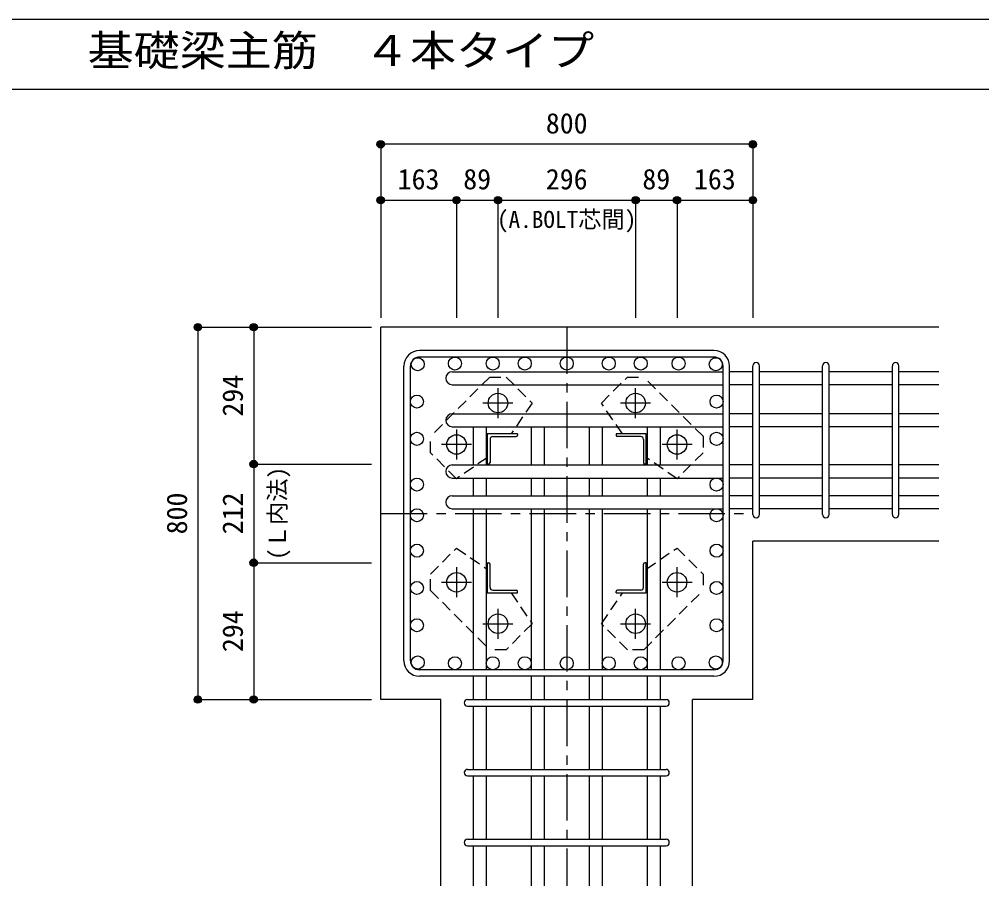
# Model space of a CAD drawing. Units: millimetres at full size, sheet at 1:20. Extents: x -3982 to 3969, y -2797 to 2801.
# Drawn here: x -699 to 1370, y 939 to 2801 of the extents above; entities that cross this region are included whole.
import ezdxf
from ezdxf.enums import TextEntityAlignment as Align

# ---------------------------------------------------------------- set-up
doc = ezdxf.new("R2010")
doc.units = ezdxf.units.MM
doc.header["$LTSCALE"] = 20
doc.header["$PDMODE"] = 32
doc.header["$PDSIZE"] = 12
doc.linetypes.add('CHAIN1', pattern=[8, 5, -1, 1, -1])
doc.linetypes.add('DASHED1', pattern=[1.8, 1.2, -0.6])
for name, color, linetype in [('6-1_躯体線', 2, 'Continuous'), ('6-2_A.Bolt_', 4, 'Continuous'), ('6-3_柱型主筋', 3, 'Continuous'), ('6-4_フープ', 7, 'Continuous'), ('6-5_梁主筋', 7, 'Continuous'), ('6-6_S.T.P.', 7, 'Continuous'), ('6-7_文字', 7, 'Continuous'), ('6-9', 4, 'DASHED1'), ('6-D_寸法', 4, 'Continuous'), ('F-0_枠', 6, 'Continuous')]:
    doc.layers.add(name, color=color, linetype=linetype)
doc.styles.add('ＭＳ ゴシック', font='')
doc.styles.get('ＭＳ ゴシック').set_extended_font_data('MS Gothic')

msp = doc.modelspace()

# ---------------------------------------------------------------- linework, layer by layer
at = {"layer": '6-1_躯体線'}
for p, q in [((1278.29, 2139.12), (78.29, 2139.12)), ((78.29, 1339.12), (78.29, 2139.12)), ((1278.29, 1679.62), (878.29, 1679.62)), ((878.29, 1339.12), (878.29, 1679.62)), ((748.79, 939.12), (748.79, 1339.12)), ((878.29, 1339.12), (748.79, 1339.12))]:
    msp.add_line(p, q, dxfattribs=at)
msp.add_lwpolyline([(207.79, 939.12), (207.79, 1339.12), (78.29, 1339.12)], dxfattribs=at)
at = {"layer": '6-2_A.Bolt_', "linetype": 'CHAIN1'}
for p, q in [((330.29, 2008.42), (330.29, 1943.92)), ((626.29, 1943.92), (626.29, 2008.42)), ((362.49, 1976.12), (297.99, 1976.12)), ((658.59, 1976.12), (594.09, 1976.12)), ((241.29, 1919.42), (241.29, 1854.92)), ((715.29, 1854.92), (715.29, 1919.42)), ((273.49, 1887.12), (208.99, 1887.12)), ((747.59, 1887.12), (683.09, 1887.12)), ((241.29, 1623.32), (241.29, 1558.82)), ((715.29, 1558.82), (715.29, 1623.32)), ((208.99, 1591.12), (273.49, 1591.12)), ((683.09, 1591.12), (747.59, 1591.12)), ((330.29, 1534.32), (330.29, 1469.82)), ((626.29, 1469.82), (626.29, 1534.32)), ((297.99, 1502.12), (362.49, 1502.12)), ((594.09, 1502.12), (658.59, 1502.12))]:
    msp.add_line(p, q, dxfattribs=at)
at = {"layer": '6-2_A.Bolt_'}
for p, q in [((307.29, 1910.12), (307.29, 1845.12)), ((372.29, 1910.12), (307.29, 1910.12)), ((319.29, 1904.12), (369.29, 1904.12)), ((372.29, 1910.12), (372.29, 1907.12)), ((584.29, 1910.12), (584.29, 1907.12)), ((649.29, 1910.12), (584.29, 1910.12)), ((637.29, 1904.12), (587.29, 1904.12)), ((649.29, 1845.12), (649.29, 1910.12)), ((313.29, 1898.12), (313.29, 1848.12)), ((643.29, 1898.12), (643.29, 1848.12)), ((307.29, 1845.12), (310.29, 1845.12)), ((649.29, 1845.12), (646.29, 1845.12)), ((307.29, 1633.12), (310.29, 1633.12)), ((307.29, 1633.12), (307.29, 1568.12)), ((313.29, 1580.12), (313.29, 1630.12)), ((643.29, 1580.12), (643.29, 1630.12)), ((649.29, 1633.12), (646.29, 1633.12)), ((649.29, 1568.12), (649.29, 1633.12)), ((319.29, 1574.12), (369.29, 1574.12)), ((637.29, 1574.12), (587.29, 1574.12)), ((307.29, 1568.12), (372.29, 1568.12)), ((372.29, 1568.12), (372.29, 1571.12)), ((584.29, 1568.12), (584.29, 1571.12)), ((584.29, 1568.12), (649.29, 1568.12))]:
    msp.add_line(p, q, dxfattribs=at)
at = {"layer": '6-2_A.Bolt_', "color": 3}
for centre in [(330.29, 1976.12), (626.29, 1976.12), (241.29, 1887.12), (715.29, 1887.12), (241.29, 1591.12), (715.29, 1591.12), (330.29, 1502.12), (626.29, 1502.12)]:
    msp.add_circle(centre, 21, dxfattribs=at)
at = {"layer": '6-2_A.Bolt_'}
for centre, radius, start, end in [((319.29, 1898.12), 6, 90, 180), ((369.29, 1907.12), 3, 270, 0), ((587.29, 1907.12), 3, 180, 270), ((637.29, 1898.12), 6, 0, 90), ((310.29, 1848.12), 3, 270, 0), ((646.29, 1848.12), 3, 180, 270), ((310.29, 1630.12), 3, 0, 90), ((646.29, 1630.12), 3, 90, 180), ((319.29, 1580.12), 6, 180, 270), ((369.29, 1571.12), 3, 0, 90), ((587.29, 1571.12), 3, 90, 180), ((637.29, 1580.12), 6, 270, 0)]:
    msp.add_arc(centre, radius, start, end, dxfattribs=at)
at = {"layer": '6-3_柱型主筋'}
for centre in [(157.9, 2059.51), (238, 2061.12), (319.29, 2061.12), (387.96, 2061.12), (478.29, 2061.12), (568.62, 2061.12), (637.29, 2061.12), (718.58, 2061.12), (798.68, 2059.51), (156.29, 1979.42), (800.29, 1979.42), (156.29, 1899.32), (800.29, 1899.32), (156.29, 1801.12), (800.29, 1801.12), (156.29, 1735.12), (800.29, 1735.12), (156.29, 1659.03), (800.29, 1659.03), (156.29, 1578.93), (800.29, 1578.93), (156.29, 1498.83), (800.29, 1498.83), (157.9, 1418.74), (238, 1417.12), (319.29, 1417.12), (387.96, 1417.12), (478.29, 1417.12), (568.62, 1417.12), (637.29, 1417.12), (718.58, 1417.12), (798.68, 1418.74)]:
    msp.add_circle(centre, 14, dxfattribs=at)
at = {"layer": '6-4_フープ'}
for p, q in [((794.79, 2089.12), (161.79, 2089.12)), ((794.79, 2075.12), (161.79, 2075.12)), ((128.29, 1422.62), (128.29, 2055.62)), ((142.29, 1422.62), (142.29, 2055.62)), ((814.29, 1422.62), (814.29, 2055.62)), ((828.29, 1422.62), (828.29, 2055.62)), ((794.79, 1403.12), (161.79, 1403.12)), ((794.79, 1389.12), (161.79, 1389.12))]:
    msp.add_line(p, q, dxfattribs=at)
for centre, radius, start, end in [((161.79, 2055.62), 33.5, 90, 180), ((161.79, 2055.62), 19.5, 90, 180), ((794.79, 2055.62), 33.5, 0, 90), ((794.79, 2055.62), 19.5, 0, 90), ((161.79, 1422.62), 33.5, 180, 270), ((161.79, 1422.62), 19.5, 180, 270), ((794.79, 1422.62), 33.5, 270, 0), ((794.79, 1422.62), 19.5, 270, 0)]:
    msp.add_arc(centre, radius, start, end, dxfattribs=at)
at = {"layer": '6-5_梁主筋'}
for p, q in [((232.29, 2043.51), (814.29, 2043.51)), ((878.29, 2043.51), (828.29, 2043.51)), ((1028.29, 2043.51), (892.29, 2043.51)), ((1178.29, 2043.51), (1042.29, 2043.51)), ((1278.29, 2043.51), (1192.29, 2043.51)), ((232.29, 2015.51), (814.29, 2015.51)), ((878.29, 2015.51), (828.29, 2015.51)), ((1028.29, 2015.51), (892.29, 2015.51)), ((1178.29, 2015.51), (1042.29, 2015.51)), ((1278.29, 2015.51), (1192.29, 2015.51)), ((232.29, 1953.12), (814.29, 1953.12)), ((878.29, 1953.12), (828.29, 1953.12)), ((1028.29, 1953.12), (892.29, 1953.12)), ((1178.29, 1953.12), (1042.29, 1953.12)), ((1278.29, 1953.12), (1192.29, 1953.12)), ((232.29, 1925.12), (814.29, 1925.12)), ((277.29, 1925.12), (277.29, 1843.12)), ((305.29, 1925.12), (305.29, 1843.12)), ((401.96, 1925.12), (401.96, 1843.12)), ((429.96, 1925.12), (429.96, 1843.12)), ((526.62, 1925.12), (526.62, 1843.12)), ((554.62, 1925.12), (554.62, 1843.12)), ((651.29, 1925.12), (651.29, 1843.12)), ((679.29, 1925.12), (679.29, 1843.12)), ((878.29, 1925.12), (828.29, 1925.12)), ((1028.29, 1925.12), (892.29, 1925.12)), ((1178.29, 1925.12), (1042.29, 1925.12)), ((1278.29, 1925.12), (1192.29, 1925.12)), ((232.29, 1843.12), (814.29, 1843.12)), ((878.29, 1843.12), (828.29, 1843.12)), ((1028.29, 1843.12), (892.29, 1843.12)), ((1178.29, 1843.12), (1042.29, 1843.12)), ((1278.29, 1843.12), (1192.29, 1843.12)), ((232.29, 1815.12), (814.29, 1815.12)), ((277.29, 1815.12), (277.29, 1777.12)), ((305.29, 1815.12), (305.29, 1777.12)), ((401.96, 1815.12), (401.96, 1777.12)), ((429.96, 1815.12), (429.96, 1777.12)), ((526.62, 1815.12), (526.62, 1777.12)), ((554.62, 1815.12), (554.62, 1777.12)), ((651.29, 1815.12), (651.29, 1777.12)), ((679.29, 1815.12), (679.29, 1777.12)), ((878.29, 1815.12), (828.29, 1815.12)), ((1028.29, 1815.12), (892.29, 1815.12)), ((1178.29, 1815.12), (1042.29, 1815.12)), ((1278.29, 1815.12), (1192.29, 1815.12)), ((232.29, 1777.12), (814.29, 1777.12)), ((878.29, 1777.12), (828.29, 1777.12)), ((1028.29, 1777.12), (892.29, 1777.12)), ((1178.29, 1777.12), (1042.29, 1777.12)), ((1278.29, 1777.12), (1192.29, 1777.12)), ((232.29, 1749.12), (814.29, 1749.12)), ((277.29, 1749.12), (277.29, 1403.12)), ((305.29, 1749.12), (305.29, 1403.12)), ((401.96, 1749.12), (401.96, 1403.12)), ((429.96, 1749.12), (429.96, 1403.12)), ((526.62, 1749.12), (526.62, 1403.12)), ((554.62, 1749.12), (554.62, 1403.12)), ((651.29, 1749.12), (651.29, 1403.12)), ((679.29, 1749.12), (679.29, 1403.12)), ((878.29, 1749.12), (828.29, 1749.12)), ((1028.29, 1749.12), (892.29, 1749.12)), ((1178.29, 1749.12), (1042.29, 1749.12)), ((1278.29, 1749.12), (1192.29, 1749.12)), ((277.29, 1389.12), (277.29, 1339.12)), ((305.29, 1389.12), (305.29, 1339.12)), ((401.96, 1389.12), (401.96, 1339.12)), ((429.96, 1389.12), (429.96, 1339.12)), ((526.62, 1389.12), (526.62, 1339.12)), ((554.62, 1389.12), (554.62, 1339.12)), ((651.29, 1389.12), (651.29, 1339.12)), ((679.29, 1389.12), (679.29, 1339.12)), ((277.29, 1325.12), (277.29, 1189.12)), ((305.29, 1325.12), (305.29, 1189.12)), ((401.96, 1325.12), (401.96, 1189.12)), ((429.96, 1325.12), (429.96, 1189.12)), ((526.62, 1325.12), (526.62, 1189.12)), ((554.62, 1325.12), (554.62, 1189.12)), ((651.29, 1325.12), (651.29, 1189.12)), ((679.29, 1325.12), (679.29, 1189.12)), ((277.29, 1175.12), (277.29, 1039.12)), ((305.29, 1175.12), (305.29, 1039.12)), ((401.96, 1175.12), (401.96, 1039.12)), ((429.96, 1175.12), (429.96, 1039.12)), ((526.62, 1175.12), (526.62, 1039.12)), ((554.62, 1175.12), (554.62, 1039.12)), ((651.29, 1175.12), (651.29, 1039.12)), ((679.29, 1175.12), (679.29, 1039.12)), ((277.29, 1025.12), (277.29, 939.12)), ((305.29, 1025.12), (305.29, 939.12)), ((401.96, 1025.12), (401.96, 939.12)), ((429.96, 1025.12), (429.96, 939.12)), ((526.62, 1025.12), (526.62, 939.12)), ((554.62, 1025.12), (554.62, 939.12)), ((651.29, 1025.12), (651.29, 939.12)), ((679.29, 1025.12), (679.29, 939.12))]:
    msp.add_line(p, q, dxfattribs=at)
for centre, start, end in [((232.29, 2029.51), 90, 180), ((232.29, 2029.51), 180, 270), ((232.29, 1939.12), 90, 180), ((232.29, 1939.12), 180, 270), ((232.29, 1829.12), 90, 180), ((232.29, 1829.12), 180, 270), ((232.29, 1763.12), 90, 180), ((232.29, 1763.12), 180, 270)]:
    msp.add_arc(centre, 14, start, end, dxfattribs=at)
at = {"layer": '6-6_S.T.P.'}
for p, q in [((878.29, 1736.62), (878.29, 2055.62)), ((878.29, 1736.62), (878.29, 2055.62)), ((878.29, 1736.62), (878.29, 2055.62)), ((878.29, 1736.62), (878.29, 2055.62)), ((892.29, 1736.62), (892.29, 2055.62)), ((892.29, 1736.62), (892.29, 2055.62)), ((892.29, 1736.62), (892.29, 2055.62)), ((892.29, 1736.62), (892.29, 2055.62)), ((1028.29, 1736.62), (1028.29, 2055.62)), ((1042.29, 1736.62), (1042.29, 2055.62)), ((1178.29, 1736.62), (1178.29, 2055.62)), ((1192.29, 1736.62), (1192.29, 2055.62)), ((264.79, 1339.12), (691.79, 1339.12)), ((264.79, 1325.12), (691.79, 1325.12)), ((264.79, 1189.12), (691.79, 1189.12)), ((264.79, 1175.12), (691.79, 1175.12)), ((264.79, 1039.12), (691.79, 1039.12)), ((264.79, 1025.12), (691.79, 1025.12))]:
    msp.add_line(p, q, dxfattribs=at)
for centre, start, end in [((885.29, 2056.01), 0, 180), ((885.29, 2056.01), 0, 180), ((885.29, 2056.01), 0, 180), ((885.29, 2056.01), 0, 180), ((1035.29, 2056.01), 0, 180), ((1185.29, 2056.01), 0, 180), ((885.29, 1736.62), 180, 0), ((885.29, 1736.62), 180, 0), ((885.29, 1736.62), 180, 0), ((885.29, 1736.62), 180, 0), ((1035.29, 1736.62), 180, 0), ((1185.29, 1736.62), 180, 0), ((264.79, 1332.12), 90, 270), ((264.79, 1332.12), 90, 270), ((264.79, 1332.12), 90, 270), ((264.79, 1332.12), 90, 270), ((691.79, 1332.12), 270, 90), ((691.79, 1332.12), 270, 90), ((691.79, 1332.12), 270, 90), ((691.79, 1332.12), 270, 90), ((264.79, 1182.12), 90, 270), ((691.79, 1182.12), 270, 90), ((264.79, 1032.12), 90, 270), ((691.79, 1032.12), 270, 90)]:
    msp.add_arc(centre, 7, start, end, dxfattribs=at)
at = {"layer": '6-9'}
for p, q in [((312.69, 2032.02), (185.39, 1904.72)), ((312.69, 2032.02), (347.99, 2032.02)), ((771.19, 1904.72), (643.89, 2032.02)), ((597.98, 1910.12), (552.69, 1976.22)), ((771.19, 1904.72), (771.19, 1869.42)), ((307.29, 1858.81), (241.19, 1813.53)), ((649.29, 1619.43), (715.39, 1664.72)), ((185.39, 1573.52), (185.39, 1608.82)), ((185.39, 1573.52), (312.69, 1446.22)), ((643.89, 1446.22), (771.19, 1573.52)), ((358.6, 1568.12), (403.89, 1502.02)), ((643.89, 1446.22), (608.59, 1446.22))]:
    msp.add_line(p, q, dxfattribs=at)
for points in [[(347.99, 2032.02), (403.89, 1976.12), (358.52, 1910.12)], [(552.69, 1976.22), (608.59, 2032.02), (643.89, 2032.02)], [(241.19, 1813.53), (185.39, 1869.42), (185.39, 1904.72)], [(771.19, 1869.42), (715.29, 1813.52), (649.29, 1858.9)], [(185.39, 1608.82), (241.29, 1664.72), (307.29, 1619.35)], [(715.39, 1664.72), (771.19, 1608.82), (771.19, 1573.52)], [(608.59, 1446.22), (552.69, 1502.12), (598.07, 1568.12)], [(403.89, 1502.02), (347.99, 1446.22), (312.69, 1446.22)]]:
    msp.add_lwpolyline(points, dxfattribs=at)
at = {"layer": '6-D_寸法'}
for p, q in [((878.29, 2532.15), (78.29, 2532.15)), ((878.29, 2532.15), (878.29, 2412.15)), ((78.29, 2412.15), (241.29, 2412.15)), ((241.29, 2412.15), (241.29, 2159.12)), ((241.29, 2412.15), (330.29, 2412.15)), ((330.29, 2412.15), (330.29, 2159.12)), ((330.29, 2412.15), (626.29, 2412.15)), ((626.29, 2412.15), (626.29, 2159.12)), ((626.29, 2412.15), (715.29, 2412.15)), ((715.29, 2412.15), (715.29, 2159.12)), ((715.29, 2412.15), (878.29, 2412.15)), ((878.29, 2412.15), (878.29, 2159.12)), ((-314.74, 2139.12), (-194.74, 2139.12)), ((-314.74, 2139.12), (-314.74, 1339.12)), ((-194.74, 2139.12), (58.29, 2139.12)), ((-194.74, 2139.12), (-194.74, 1845.12)), ((-194.74, 1845.12), (58.29, 1845.12)), ((-194.74, 1845.12), (-194.74, 1633.12)), ((-194.74, 1633.12), (58.29, 1633.12)), ((-194.74, 1633.12), (-194.74, 1339.12))]:
    msp.add_line(p, q, dxfattribs=at)
at = {"layer": '6-D_寸法', "linetype": 'CHAIN1'}
for p, q in [((478.29, 2139.12), (478.29, 939.12)), ((78.29, 1739.12), (878.29, 1739.12))]:
    msp.add_line(p, q, dxfattribs=at)
at = {"layer": '6-D_寸法'}
for points in [[(78.29, 2532.15), (78.29, 2412.15), (78.29, 2159.12)], [(-314.74, 1339.12), (-194.74, 1339.12), (58.29, 1339.12)]]:
    msp.add_lwpolyline(points, dxfattribs=at)
for centre, radius in [((78.29, 2532.15), 8), ((78.29, 2532.15), 7.2), ((78.29, 2532.15), 6.4), ((78.29, 2532.15), 5.6), ((78.29, 2532.15), 4.8), ((78.29, 2532.15), 4), ((78.29, 2532.15), 3.2), ((78.29, 2532.15), 2.4), ((78.29, 2532.15), 1.6), ((78.29, 2532.15), 0.8), ((878.29, 2532.15), 8), ((878.29, 2532.15), 7.2), ((878.29, 2532.15), 6.4), ((878.29, 2532.15), 5.6), ((878.29, 2532.15), 4.8), ((878.29, 2532.15), 4), ((878.29, 2532.15), 3.2), ((878.29, 2532.15), 2.4), ((878.29, 2532.15), 1.6), ((878.29, 2532.15), 0.8), ((78.29, 2412.15), 8), ((78.29, 2412.15), 7.2), ((78.29, 2412.15), 6.4), ((78.29, 2412.15), 5.6), ((78.29, 2412.15), 4.8), ((78.29, 2412.15), 4), ((78.29, 2412.15), 3.2), ((78.29, 2412.15), 2.4), ((78.29, 2412.15), 1.6), ((78.29, 2412.15), 0.8), ((241.29, 2412.15), 8), ((241.29, 2412.15), 7.2), ((241.29, 2412.15), 6.4), ((241.29, 2412.15), 5.6), ((241.29, 2412.15), 4.8), ((241.29, 2412.15), 4), ((241.29, 2412.15), 3.2), ((241.29, 2412.15), 2.4), ((241.29, 2412.15), 1.6), ((241.29, 2412.15), 0.8), ((330.29, 2412.15), 8), ((330.29, 2412.15), 7.2), ((330.29, 2412.15), 6.4), ((330.29, 2412.15), 5.6), ((330.29, 2412.15), 4.8), ((330.29, 2412.15), 4), ((330.29, 2412.15), 3.2), ((330.29, 2412.15), 2.4), ((330.29, 2412.15), 1.6), ((330.29, 2412.15), 0.8), ((626.29, 2412.15), 8), ((626.29, 2412.15), 7.2), ((626.29, 2412.15), 6.4), ((626.29, 2412.15), 5.6), ((626.29, 2412.15), 4.8), ((626.29, 2412.15), 4), ((626.29, 2412.15), 3.2), ((626.29, 2412.15), 2.4), ((626.29, 2412.15), 1.6), ((626.29, 2412.15), 0.8), ((715.29, 2412.15), 8), ((715.29, 2412.15), 7.2), ((715.29, 2412.15), 6.4), ((715.29, 2412.15), 5.6), ((715.29, 2412.15), 4.8), ((715.29, 2412.15), 4), ((715.29, 2412.15), 3.2), ((715.29, 2412.15), 2.4), ((715.29, 2412.15), 1.6), ((715.29, 2412.15), 0.8), ((878.29, 2412.15), 8), ((878.29, 2412.15), 7.2), ((878.29, 2412.15), 6.4), ((878.29, 2412.15), 5.6), ((878.29, 2412.15), 4.8), ((878.29, 2412.15), 4), ((878.29, 2412.15), 3.2), ((878.29, 2412.15), 2.4), ((878.29, 2412.15), 1.6), ((878.29, 2412.15), 0.8), ((-314.74, 2139.12), 8), ((-314.74, 2139.12), 7.2), ((-314.74, 2139.12), 6.4), ((-314.74, 2139.12), 5.6), ((-314.74, 2139.12), 4.8), ((-314.74, 2139.12), 4), ((-314.74, 2139.12), 3.2), ((-314.74, 2139.12), 2.4), ((-314.74, 2139.12), 1.6), ((-314.74, 2139.12), 0.8), ((-194.74, 2139.12), 8), ((-194.74, 2139.12), 7.2), ((-194.74, 2139.12), 6.4), ((-194.74, 2139.12), 5.6), ((-194.74, 2139.12), 4.8), ((-194.74, 2139.12), 4), ((-194.74, 2139.12), 3.2), ((-194.74, 2139.12), 2.4), ((-194.74, 2139.12), 1.6), ((-194.74, 2139.12), 0.8), ((-194.74, 1845.12), 8), ((-194.74, 1845.12), 7.2), ((-194.74, 1845.12), 6.4), ((-194.74, 1845.12), 5.6), ((-194.74, 1845.12), 4.8), ((-194.74, 1845.12), 4), ((-194.74, 1845.12), 3.2), ((-194.74, 1845.12), 2.4), ((-194.74, 1845.12), 1.6), ((-194.74, 1845.12), 0.8), ((-194.74, 1633.12), 8), ((-194.74, 1633.12), 7.2), ((-194.74, 1633.12), 6.4), ((-194.74, 1633.12), 5.6), ((-194.74, 1633.12), 4.8), ((-194.74, 1633.12), 4), ((-194.74, 1633.12), 3.2), ((-194.74, 1633.12), 2.4), ((-194.74, 1633.12), 1.6), ((-194.74, 1633.12), 0.8), ((-314.74, 1339.12), 8), ((-314.74, 1339.12), 7.2), ((-314.74, 1339.12), 6.4), ((-194.74, 1339.12), 8), ((-194.74, 1339.12), 7.2), ((-194.74, 1339.12), 6.4), ((-314.74, 1339.12), 5.6), ((-314.74, 1339.12), 4.8), ((-314.74, 1339.12), 4), ((-314.74, 1339.12), 3.2), ((-314.74, 1339.12), 2.4), ((-314.74, 1339.12), 1.6), ((-314.74, 1339.12), 0.8), ((-194.74, 1339.12), 5.6), ((-194.74, 1339.12), 4.8), ((-194.74, 1339.12), 4), ((-194.74, 1339.12), 3.2), ((-194.74, 1339.12), 2.4), ((-194.74, 1339.12), 1.6), ((-194.74, 1339.12), 0.8)]:
    msp.add_circle(centre, radius, dxfattribs=at)
at = {"layer": '6-D_寸法', "color": 7}
for p in [(78.29, 2532.15), (878.29, 2532.15), (78.29, 2412.15), (241.29, 2412.15), (330.29, 2412.15), (626.29, 2412.15), (715.29, 2412.15), (878.29, 2412.15), (-314.74, 2139.12), (-194.74, 2139.12), (-194.74, 1845.12), (-194.74, 1633.12), (-314.74, 1339.12), (-194.74, 1339.12)]:
    msp.add_point(p, dxfattribs=at)
at = {"layer": 'F-0_枠'}
msp.add_line((-3981.92, 2800.77), (3969.4, 2800.77), dxfattribs=at)
at = {"layer": 'F-0_枠', "color": 2}
msp.add_line((-3981.92, 2650.77), (2482.4, 2650.77), dxfattribs=at)

# ---------------------------------------------------------------- texts
at = {"layer": '6-7_文字', "color": 2, "style": 'ＭＳ ゴシック', "width": 1.1}
msp.add_text('\u3000\u3000基礎梁主筋\u3000４本タイプ', height=65.98, dxfattribs=at).set_placement((-749.76, 2680.77), align=Align.BOTTOM_LEFT)
at = {"layer": '6-D_寸法', "style": 'ＭＳ ゴシック'}
for s, height, p in [('800', 43.99, (433.29, 2542.15)), ('163', 43.99, (114.79, 2422.15)), ('89', 43.99, (255.79, 2422.15)), ('296', 43.99, (433.29, 2422.15)), ('89', 43.99, (640.79, 2422.15)), ('163', 43.99, (751.79, 2422.15)), ('(A.BOLT芯間)', 36.66, (328.29, 2341.42))]:
    msp.add_text(s, height=height, dxfattribs=at).set_placement(p, align=Align.BOTTOM_LEFT)
for s, height, p in [('294', 43.99, (-204.74, 1947.12)), ('(Ｌ内法)', 36.66, (-114.52, 1639.12)), ('800', 43.99, (-324.74, 1694.12)), ('212', 43.99, (-204.74, 1694.12)), ('294', 43.99, (-204.74, 1441.12))]:
    msp.add_text(s, height=height, rotation=90, dxfattribs=at).set_placement(p, align=Align.BOTTOM_LEFT)

doc.saveas('drawing.dxf')
